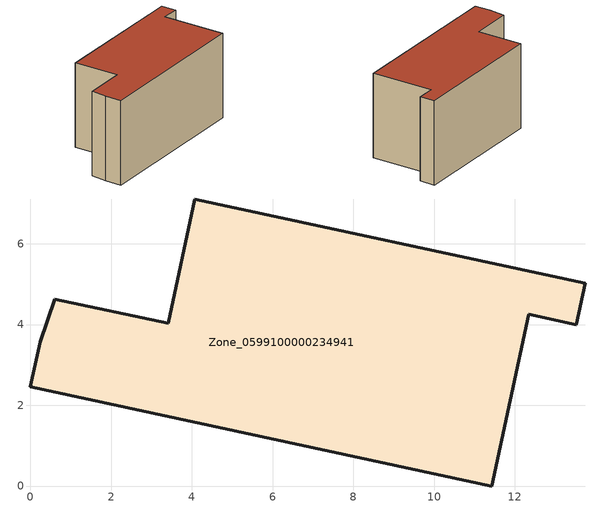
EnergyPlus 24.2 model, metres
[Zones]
Zone_0599100000234941
 floor ground (C_G): 0.61,4.63 3.41,4.03 4.07,7.11 13.74,5.03 13.52,4 12.34,4.26 11.43,0 0,2.46 0.24,3.57 z0
 wall outside (C_F): 0.24,3.57 0,2.46 11.43,0 12.34,4.26 13.52,4 13.74,5.03 4.07,7.11 3.41,4.03 0.61,4.63 0.24,3.57 z0:5.92
 roof outside (C_R): 3.41,4.03 0.61,4.63 0.24,3.57 0,2.46 11.43,0 12.34,4.26 13.52,4 13.74,5.03 4.07,7.11 z5.92
[BUILDING]
Pand.0599100000234941: North Axis=0; Terrain=City; Loads Convergence Tolerance Value=0.04; Temperature Convergence Tolerance Value=0.4; Solar Distribution=FullExterior; Maximum Number of Warmup Days=25; Minimum Number of Warmup Days=1
[Site:Location]
Rotterdam.The.Hague.AP_ZH_NLD Design_Conditions: Latitude=51.96; Longitude=4.45; Time Zone=1; Elevation=-4.5
[SITE:GROUNDTEMPERATURE:BUILDINGSURFACE]
18, 18, 18, 18, 18, 18, 18, 18, 18, 18, 18, 18
[MATERIAL] Thermal Absorptance=0.9; Solar Absorptance=0.7; Visible Absorptance=0.7
Name | Roughness | Thickness | Conductivity | Density | Specific Heat
G.TI.1975-1991 | MediumSmooth | 0.15 | 0.288461 | 540 | 1210
F.TI.1975-1991 | Rough | 0.3 | 0.230769 | 1920 | 840
R.TI.1975-1991 | MediumRough | 0.2 | 0.153846 | 1500 | 1000
[CONSTRUCTION]
C_G: G.TI.1975-1991
C_F: F.TI.1975-1991
C_R: R.TI.1975-1991
[ZONE]
Zone_0599100000234941: Type=1; Multiplier=1; Ceiling Height=Autocalculate; Volume=Autocalculate; Floor Area=autocalculate; Part of Total Floor Area=Yes
[ZONEINFILTRATION:DESIGNFLOWRATE]
Infil_Zone_0599100000234941: Zone or ZoneList or Space or SpaceList=Zone_0599100000234941; Schedule=AlwaysOn; Design Flow Rate Calculation Method=Flow/Area; Flow Rate per Floor Area=0.003; Constant Term Coefficient=1; Temperature Term Coefficient=0; Velocity Term Coefficient=0; Velocity Squared Term Coefficient=0
[HVACTEMPLATE:ZONE:IDEALLOADSAIRSYSTEM]
Zone_0599100000234941: Maximum Heating Supply Air Temperature=50; Minimum Cooling Supply Air Temperature=13; Maximum Heating Supply Air Humidity Ratio=0.0156; Minimum Cooling Supply Air Humidity Ratio=0.0077; Heating Limit=NoLimit; Cooling Limit=NoLimit; Dehumidification Control Type=ConstantSensibleHeatRatio; Cooling Sensible Heat Ratio=0.7; Dehumidification Setpoint=60; Humidification Control Type=None; Humidification Setpoint=30; Outdoor Air Method=None; Outdoor Air Flow Rate per Person=0.00944; Outdoor Air Flow Rate per Zone Floor Area=0; Outdoor Air Flow Rate per Zone=0; Demand Controlled Ventilation Type=None; Outdoor Air Economizer Type=NoEconomizer; Heat Recovery Type=None; Sensible Heat Recovery Effectiveness=0.7; Latent Heat Recovery Effectiveness=0.65
[ZONECONTROL:THERMOSTAT]
ThermostatControl_Zone_0599100000234941: Zone or ZoneList=Zone_0599100000234941; Control Type Schedule=DualSetpointControlType; Control 1=Thermostat_Zone_0599100000234941; Temperature Difference Between Cutout And Setpoint=0
[THERMOSTATSETPOINT:DUALSETPOINT]
Thermostat_Zone_0599100000234941: Heating Setpoint Temperature Schedule=HeatingSetpoint_Zone_0599100000234941; Cooling Setpoint Temperature Schedule=CoolingSetpoint_Zone_0599100000234941
[SCHEDULE:COMPACT]
HeatingSetpoint_Zone_0599100000234941: Through: 12/31, For: AllDays, Until: 24:00, 21
CoolingSetpoint_Zone_0599100000234941: Through: 12/31, For: AllDays, Until: 24:00, 24
DualSetpointControlType: Through: 12/31, For: AllDays, Until: 24:00, 4
AlwaysOn: Through: 12/31, For: AllDays, Until: 24:00, 1
